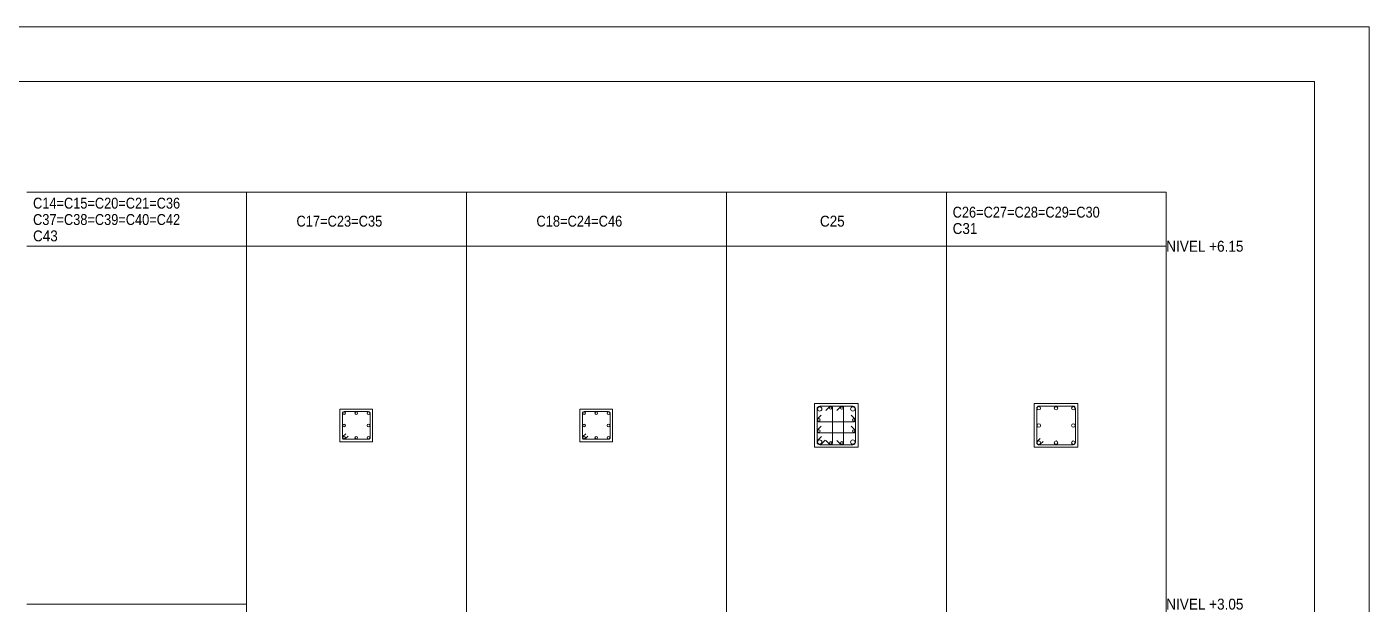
# Model space of a CAD drawing. Header units: millimetres. Extents: x 0 to 59.4, y 0 to 93.5.
# Drawn here: x 34.79 to 59.4, y 79.78 to 90.36 of the extents above; entities that cross this region are included whole.
import ezdxf
from ezdxf.enums import TextEntityAlignment as Align

# ---------------------------------------------------------------- set-up
doc = ezdxf.new("R2010")
doc.units = ezdxf.units.MM
for name, color, linetype, lineweight in [('ARM_LONGITUDINAL_Ø12', 171, 'Continuous', 9), ('ARM_LONGITUDINAL_Ø16', 212, 'Continuous', 9), ('ARM_LONGITUDINAL_Ø20', 30, 'Continuous', 9), ('ARM_TRANSVERSAL_Ø6', 151, 'Continuous', 9), ('ARM_TRANSVERSAL_Ø8', 32, 'Continuous', 9), ('CUADRO_LINEAS', 7, 'Continuous', 9), ('RECUAD_LIMITES', 2, 'Continuous', 0), ('RECUAD_MARCO', 1, 'Continuous', 20), ('REF_REFERENCIAS', 8, 'Continuous', 0), ('SECC_HORMIGON', 1, 'Continuous', 9)]:
    doc.layers.add(name, color=color, linetype=linetype, lineweight=lineweight)
doc.styles.add('CYPETXT_romans', font='arial.ttf', dxfattribs={"height": 0.2})

msp = doc.modelspace()

# ---------------------------------------------------------------- linework, layer by layer
at = {"layer": 'ARM_LONGITUDINAL_Ø12'}
for centre in [(40.606, 83.27734), (40.83, 83.27734), (41.054, 83.27734), (45.006, 83.27734), (45.23, 83.27734), (45.454, 83.27734), (49.52867, 83.37334), (49.73133, 83.37334), (40.606, 83.05334), (41.054, 83.05334), (45.006, 83.05334), (45.454, 83.05334), (49.31, 83.15467), (49.31, 82.952), (49.95, 83.15467), (49.95, 82.952), (40.606, 82.82934), (40.83, 82.82934), (41.054, 82.82934), (45.006, 82.82934), (45.23, 82.82934), (45.454, 82.82934), (49.52867, 82.73334), (49.73133, 82.73334)]:
    msp.add_circle(centre, 0.024, dxfattribs=at)
at = {"layer": 'ARM_LONGITUDINAL_Ø16'}
for centre in [(53.344, 83.36934), (53.66, 83.36934), (53.976, 83.36934), (53.344, 83.05334), (53.976, 83.05334), (53.344, 82.73734), (53.66, 82.73734), (53.976, 82.73734)]:
    msp.add_circle(centre, 0.032, dxfattribs=at)
at = {"layer": 'ARM_LONGITUDINAL_Ø20'}
for centre in [(49.326, 83.35734), (49.934, 83.35734), (49.326, 82.74934), (49.934, 82.74934)]:
    msp.add_circle(centre, 0.04, dxfattribs=at)
at = {"layer": 'ARM_TRANSVERSAL_Ø6'}
for points in [[(40.6357, 82.90146), (40.58479, 82.85055), (40.58106, 82.84601), (40.57828, 82.84082), (40.57658, 82.83519), (40.576, 82.82934), (40.57658, 82.82349), (40.57828, 82.81786), (40.58106, 82.81267), (40.58479, 82.80812), (40.58933, 82.80439), (40.59452, 82.80162), (40.60015, 82.79991), (40.606, 82.79934), (41.054, 82.79934), (41.06548, 82.80162), (41.07521, 82.80812), (41.08172, 82.81786), (41.084, 82.82934), (41.084, 83.27734), (41.08172, 83.28882), (41.07521, 83.29855), (41.06548, 83.30505), (41.054, 83.30734), (40.606, 83.30734), (40.59452, 83.30505), (40.58479, 83.29855), (40.57828, 83.28882), (40.576, 83.27734), (40.576, 82.82934), (40.57658, 82.82349), (40.57828, 82.81786), (40.58106, 82.81267), (40.58479, 82.80812), (40.58933, 82.80439), (40.59452, 82.80162), (40.60015, 82.79991), (40.606, 82.79934), (40.61185, 82.79991), (40.61748, 82.80162), (40.62267, 82.80439), (40.62721, 82.80812), (40.67812, 82.85904)], [(45.0357, 82.90146), (44.98479, 82.85055), (44.98106, 82.84601), (44.97828, 82.84082), (44.97658, 82.83519), (44.976, 82.82934), (44.97658, 82.82349), (44.97828, 82.81786), (44.98106, 82.81267), (44.98479, 82.80812), (44.98933, 82.80439), (44.99452, 82.80162), (45.00015, 82.79991), (45.006, 82.79934), (45.454, 82.79934), (45.46548, 82.80162), (45.47521, 82.80812), (45.48172, 82.81786), (45.484, 82.82934), (45.484, 83.27734), (45.48172, 83.28882), (45.47521, 83.29855), (45.46548, 83.30505), (45.454, 83.30734), (45.006, 83.30734), (44.99452, 83.30505), (44.98479, 83.29855), (44.97828, 83.28882), (44.976, 83.27734), (44.976, 82.82934), (44.97658, 82.82349), (44.97828, 82.81786), (44.98106, 82.81267), (44.98479, 82.80812), (44.98933, 82.80439), (44.99452, 82.80162), (45.00015, 82.79991), (45.006, 82.79934), (45.01185, 82.79991), (45.01748, 82.80162), (45.02267, 82.80439), (45.02721, 82.80812), (45.07812, 82.85904)], [(53.36804, 82.81512), (53.31713, 82.76421), (53.3124, 82.75845), (53.30889, 82.75188), (53.30673, 82.74475), (53.306, 82.73734), (53.30673, 82.72992), (53.30889, 82.7228), (53.3124, 82.71623), (53.31713, 82.71047), (53.32289, 82.70574), (53.32946, 82.70223), (53.33659, 82.70007), (53.344, 82.69934), (53.976, 82.69934), (53.99054, 82.70223), (54.00287, 82.71047), (54.01111, 82.7228), (54.014, 82.73734), (54.014, 83.36934), (54.01111, 83.38388), (54.00287, 83.39621), (53.99054, 83.40445), (53.976, 83.40734), (53.344, 83.40734), (53.32946, 83.40445), (53.31713, 83.39621), (53.30889, 83.38388), (53.306, 83.36934), (53.306, 82.73734), (53.30673, 82.72992), (53.30889, 82.7228), (53.3124, 82.71623), (53.31713, 82.71047), (53.32289, 82.70574), (53.32946, 82.70223), (53.33659, 82.70007), (53.344, 82.69934), (53.35141, 82.70007), (53.35854, 82.70223), (53.36511, 82.70574), (53.37087, 82.71047), (53.42178, 82.76138)]]:
    msp.add_lwpolyline(points, dxfattribs=at)
at = {"layer": 'ARM_TRANSVERSAL_Ø8'}
for points in [[(49.35994, 82.85116), (49.29206, 82.78328), (49.28609, 82.77601), (49.28165, 82.76771), (49.27892, 82.7587), (49.278, 82.74934), (49.27892, 82.73997), (49.28165, 82.73097), (49.28609, 82.72267), (49.29206, 82.7154), (49.29933, 82.70943), (49.30763, 82.70499), (49.31664, 82.70226), (49.326, 82.70134), (49.934, 82.70134), (49.95237, 82.70499), (49.96794, 82.7154), (49.97835, 82.73097), (49.982, 82.74934), (49.982, 83.35734), (49.97835, 83.37571), (49.96794, 83.39128), (49.95237, 83.40168), (49.934, 83.40534), (49.326, 83.40534), (49.30763, 83.40168), (49.29206, 83.39128), (49.28165, 83.37571), (49.278, 83.35734), (49.278, 82.74934), (49.27892, 82.73997), (49.28165, 82.73097), (49.28609, 82.72267), (49.29206, 82.7154), (49.29933, 82.70943), (49.30763, 82.70499), (49.31664, 82.70226), (49.326, 82.70134), (49.33536, 82.70226), (49.34437, 82.70499), (49.35267, 82.70943), (49.35994, 82.7154), (49.42782, 82.78328)], [(49.35525, 83.24518), (49.28737, 83.1773), (49.28229, 83.17067), (49.27909, 83.16295), (49.278, 83.15467), (49.2788, 83.14755), (49.28117, 83.14079), (49.28498, 83.13472), (49.29005, 83.12965), (49.29612, 83.12584), (49.30288, 83.12347), (49.31, 83.12267), (49.95, 83.12267), (49.95712, 83.12347), (49.96388, 83.12584), (49.96995, 83.12965), (49.97502, 83.13472), (49.97883, 83.14079), (49.9812, 83.14755), (49.982, 83.15467), (49.98091, 83.16295), (49.97771, 83.17067), (49.97263, 83.1773), (49.90475, 83.24518)], [(49.43816, 82.77859), (49.50604, 82.71071), (49.51267, 82.70563), (49.52038, 82.70243), (49.52867, 82.70134), (49.53579, 82.70214), (49.54255, 82.70451), (49.54862, 82.70832), (49.55369, 82.71339), (49.5575, 82.71945), (49.55986, 82.72622), (49.56067, 82.73334), (49.56067, 83.37334), (49.55986, 83.38046), (49.5575, 83.38722), (49.55369, 83.39329), (49.54862, 83.39836), (49.54255, 83.40217), (49.53579, 83.40454), (49.52867, 83.40534), (49.52038, 83.40425), (49.51267, 83.40105), (49.50604, 83.39597), (49.43816, 83.32808)], [(49.64082, 82.77859), (49.70871, 82.71071), (49.71533, 82.70563), (49.72305, 82.70243), (49.73133, 82.70134), (49.73845, 82.70214), (49.74522, 82.70451), (49.75129, 82.70832), (49.75635, 82.71339), (49.76016, 82.71945), (49.76253, 82.72622), (49.76333, 82.73334), (49.76333, 83.37334), (49.76253, 83.38046), (49.76016, 83.38722), (49.75635, 83.39329), (49.75129, 83.39836), (49.74522, 83.40217), (49.73845, 83.40454), (49.73133, 83.40534), (49.72305, 83.40425), (49.71533, 83.40105), (49.70871, 83.39597), (49.64082, 83.32808)], [(49.35525, 83.04251), (49.28737, 82.97463), (49.28229, 82.968), (49.27909, 82.96029), (49.278, 82.952), (49.2788, 82.94488), (49.28117, 82.93812), (49.28498, 82.93205), (49.29005, 82.92699), (49.29612, 82.92317), (49.30288, 82.92081), (49.31, 82.92), (49.95, 82.92), (49.95712, 82.92081), (49.96388, 82.92317), (49.96995, 82.92699), (49.97502, 82.93205), (49.97883, 82.93812), (49.9812, 82.94488), (49.982, 82.952), (49.98091, 82.96029), (49.97771, 82.968), (49.97263, 82.97463), (49.90475, 83.04251)]]:
    msp.add_lwpolyline(points, dxfattribs=at)
at = {"layer": 'CUADRO_LINEAS'}
for p, q in [((34.79, 87.32834), (38.82, 87.32834)), ((38.82, 86.33834), (38.82, 87.32834)), ((38.82, 87.32834), (42.85, 87.32834)), ((42.85, 86.33834), (42.85, 87.32834)), ((42.85, 87.32834), (47.62, 87.32834)), ((47.62, 86.33834), (47.62, 87.32834)), ((47.62, 87.32834), (51.65, 87.32834)), ((51.65, 86.33834), (51.65, 87.32834)), ((51.65, 87.32834), (55.68, 87.32834)), ((55.68, 86.33834), (55.68, 87.32834)), ((34.79, 86.33834), (38.82, 86.33834)), ((38.82, 86.33834), (42.85, 86.33834)), ((42.85, 86.33834), (47.62, 86.33834)), ((47.62, 86.33834), (51.65, 86.33834)), ((51.65, 86.33834), (55.68, 86.33834)), ((55.68, 79.77834), (55.68, 86.33834)), ((34.79, 79.77834), (38.82, 79.77834)), ((38.82, 72.70834), (38.82, 79.77834)), ((42.85, 72.70834), (42.85, 79.77834)), ((47.62, 72.70834), (47.62, 79.77834)), ((51.65, 72.70834), (51.65, 79.77834)), ((55.68, 72.70834), (55.68, 79.77834))]:
    msp.add_line(p, q, dxfattribs=at)
for points in [[(38.82, 79.77834), (38.82, 86.33834), (42.85, 86.33834)], [(42.85, 79.77834), (42.85, 86.33834), (47.62, 86.33834)], [(47.62, 79.77834), (47.62, 86.33834), (51.65, 86.33834)], [(51.65, 79.77834), (51.65, 86.33834), (55.68, 86.33834)]]:
    msp.add_lwpolyline(points, dxfattribs=at)
at = {"layer": 'RECUAD_LIMITES'}
msp.add_lwpolyline([(0, 48.36), (59.4, 48.36), (59.4, 90.36), (0, 90.36), (0, 48.36)], close=True, dxfattribs=at)
at = {"layer": 'RECUAD_MARCO'}
msp.add_lwpolyline([(2.5, 49.36), (58.4, 49.36), (58.4, 89.36), (2.5, 89.36), (2.5, 49.36)], close=True, dxfattribs=at)
at = {"layer": 'SECC_HORMIGON'}
for points in [[(49.23, 82.65334), (50.03, 82.65334), (50.03, 83.45334), (49.23, 83.45334), (49.23, 82.65334)], [(53.26, 82.65334), (54.06, 82.65334), (54.06, 83.45334), (53.26, 83.45334), (53.26, 82.65334)], [(40.53, 82.75334), (41.13, 82.75334), (41.13, 83.35334), (40.53, 83.35334), (40.53, 82.75334)], [(44.93, 82.75334), (45.53, 82.75334), (45.53, 83.35334), (44.93, 83.35334), (44.93, 82.75334)]]:
    msp.add_lwpolyline(points, close=True, dxfattribs=at)

# ---------------------------------------------------------------- texts
at = {"layer": 'REF_REFERENCIAS', "style": 'CYPETXT_romans'}
for s, width, p in [('C14=C15=C20=C21=C36', 0.838631, (34.9042, 87.22834)), ('C37=C38=C39=C40=C42', 0.838631, (34.9042, 86.92834)), ('C17=C23=C35', 0.844501, (39.7328, 86.89834)), ('C18=C24=C46', 0.844501, (44.1328, 86.89834)), ('C25', 0.8832, (49.3314, 86.89834)), ('C26=C27=C28=C29=C30', 0.838631, (51.7642, 87.06334)), ('C43', 0.8832, (34.9042, 86.62834)), ('C31', 0.8832, (51.7642, 86.76334))]:
    msp.add_text(s, height=0.2, dxfattribs=dict(at, width=width)).set_placement(p, align=Align.TOP_LEFT)
at = {"layer": 'REF_REFERENCIAS', "style": 'CYPETXT_romans', "width": 0.888935}
for s, p in [('NIVEL +6.15', (55.68, 86.33834)), ('NIVEL +3.05', (55.68, 79.77834))]:
    msp.add_text(s, height=0.2, dxfattribs=at).set_placement(p, align=Align.MIDDLE_LEFT)

doc.saveas('drawing.dxf')
